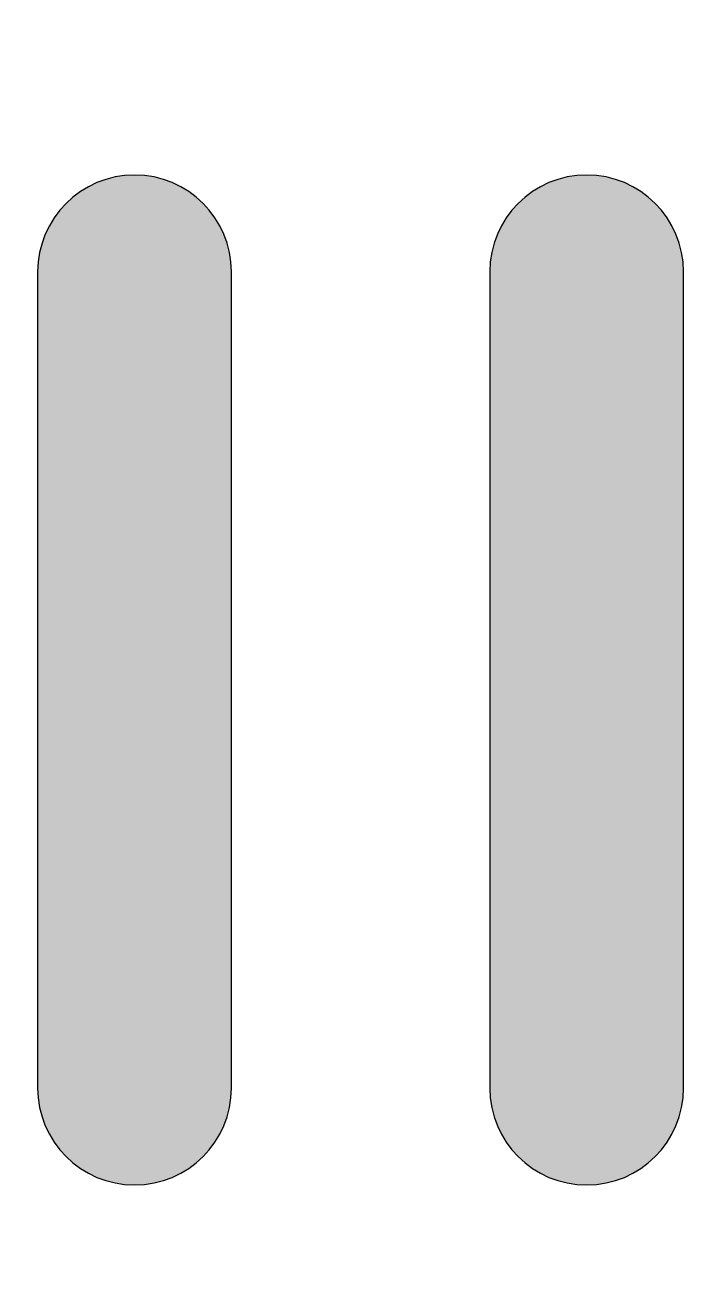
# Model space of a CAD drawing. Extents: x 14808 to 20058, y -13198 to -11680.
# Drawn here: x 16020.489 to 16020.999, y -12010.896 to -12009.93 of the extents above; entities that cross this region are included whole.
import ezdxf

# ---------------------------------------------------------------- set-up
doc = ezdxf.new("R2010")
doc.units = 0
doc.header["$LTSCALE"] = 7
doc.header["$MEASUREMENT"] = 0
doc.layers.get('0').update_dxf_attribs({"color": 2, "linetype": 'CONTINUOUS'})
doc.layers.add('D', color=2, linetype='CONTINUOUS')
doc.styles.add('GHS', font='romans', dxfattribs={"bigfont": 'ghs'})
doc.dimstyles.new('STANDARD$7', dxfattribs={"dimtxt": 3.5, "dimasz": 3, "dimexe": 1, "dimexo": 0.0625, "dimgap": 1, "dimtad": 1, "dimdec": 4, "dimzin": 0, "dimdsep": 46, "dimtxsty": 'GHS', "dimcen": 1, "dimclrt": 2, "dimadec": 0, "dimazin": 0, "dimtfac": 1, "dimtdec": 4, "dimtofl": 0, "dimtmove": 0, "dimatfit": 3, "dimfxl": 1, "dimtolj": 1, "dimtzin": 0, "dimarcsym": 0})

msp = doc.modelspace()

# ---------------------------------------------------------------- linework, layer by layer
at = {"color": 7, "linetype": 'Continuous', "lineweight": 15}
for radius in [16.32418, 15.75865]:
    msp.add_circle((16010.58116, -12018.6267), radius, dxfattribs=at)
msp.add_open_spline([(16015.29044, -12008.4098), (16015.29728, -12008.41293), (16015.31096, -12008.4192), (16015.46713, -12008.49224), (16015.87042, -12008.68874), (16016.54016, -12009.07228), (16017.17916, -12009.50755), (16017.66196, -12009.87737), (16018.12208, -12010.27179), (16018.55046, -12010.6783), (16019.01149, -12011.16606), (16019.50529, -12011.75948), (16020.02811, -12012.49311), (16020.47162, -12013.24254), (16020.83694, -12013.98339), (16021.10473, -12014.62976), (16021.33409, -12015.2944), (16021.55357, -12016.10109), (16021.72224, -12016.86732), (16021.75073, -12017.41112), (16021.75891, -12017.56743)], degree=3, knots=[0, 0, 0, 0, 0.0439424, 0.0879063, 0.1877545, 0.2892933, 0.3416642, 0.3952773, 0.4367324, 0.4795545, 0.5240212, 0.578447, 0.6384221, 0.7060839, 0.7524596, 0.8029041, 0.8450934, 0.8919965, 0.9689553, 1, 1, 1, 1], dxfattribs=at)
at = {"layer": 'D'}
for p, q in [((16020.49836, -12010.12121), (16020.49836, -12010.75311)), ((16020.64836, -12010.75311), (16020.64836, -12010.12121)), ((16020.84836, -12010.12121), (16020.84836, -12010.75311)), ((16020.99836, -12010.75311), (16020.99836, -12010.12121))]:
    msp.add_line(p, q, dxfattribs=at)
for radius in [1.85, 1.7]:
    msp.add_circle((16020.92336, -12009.9489), radius, dxfattribs=at)
for centre, start, end in [((16020.57336, -12010.12121), 0, 180), ((16020.92336, -12010.12121), 0, 180), ((16020.57336, -12010.75311), 180, 0), ((16020.92336, -12010.75311), 180, 0)]:
    msp.add_arc(centre, 0.075, start, end, dxfattribs=at)
for points in [[(16020.55272, -12010.82522), (16020.55098, -12010.04963), (16020.55272, -12010.0491)], [(16020.55447, -12010.82569), (16020.55272, -12010.0491), (16020.55447, -12010.04863)], [(16020.55272, -12010.82522), (16020.55272, -12010.0491), (16020.55447, -12010.82569)], [(16020.55622, -12010.82613), (16020.55447, -12010.04863), (16020.55622, -12010.04819)], [(16020.55447, -12010.82569), (16020.55447, -12010.04863), (16020.55622, -12010.82613)], [(16020.55797, -12010.82651), (16020.55622, -12010.04819), (16020.55797, -12010.04781)], [(16020.55622, -12010.82613), (16020.55622, -12010.04819), (16020.55797, -12010.82651)], [(16020.55971, -12010.82686), (16020.55797, -12010.04781), (16020.55971, -12010.04746)], [(16020.55797, -12010.82651), (16020.55797, -12010.04781), (16020.55971, -12010.82686)], [(16020.56145, -12010.82716), (16020.55971, -12010.04746), (16020.56145, -12010.04716)], [(16020.55971, -12010.82686), (16020.55971, -12010.04746), (16020.56145, -12010.82716)], [(16020.56318, -12010.82742), (16020.56145, -12010.04716), (16020.56318, -12010.0469)], [(16020.56145, -12010.82716), (16020.56145, -12010.04716), (16020.56318, -12010.82742)], [(16020.56491, -12010.82763), (16020.56318, -12010.0469), (16020.56491, -12010.04669)], [(16020.56318, -12010.82742), (16020.56318, -12010.0469), (16020.56491, -12010.82763)], [(16020.56662, -12010.82781), (16020.56491, -12010.04669), (16020.56662, -12010.04651)], [(16020.56491, -12010.82763), (16020.56491, -12010.04669), (16020.56662, -12010.82781)], [(16020.56833, -12010.82794), (16020.56662, -12010.04651), (16020.56833, -12010.04638)], [(16020.56662, -12010.82781), (16020.56662, -12010.04651), (16020.56833, -12010.82794)], [(16020.57002, -12010.82804), (16020.56833, -12010.04638), (16020.57002, -12010.04628)], [(16020.56833, -12010.82794), (16020.56833, -12010.04638), (16020.57002, -12010.82804)], [(16020.5717, -12010.82809), (16020.57002, -12010.04628), (16020.5717, -12010.04623)], [(16020.57002, -12010.82804), (16020.57002, -12010.04628), (16020.5717, -12010.82809)], [(16020.57336, -12010.82811), (16020.5717, -12010.04623), (16020.57336, -12010.04621)], [(16020.5717, -12010.82809), (16020.5717, -12010.04623), (16020.57336, -12010.82811)], [(16020.57503, -12010.82809), (16020.57336, -12010.04621), (16020.57503, -12010.04623)], [(16020.57336, -12010.82811), (16020.57336, -12010.04621), (16020.57503, -12010.82809)], [(16020.5767, -12010.82804), (16020.57503, -12010.04623), (16020.5767, -12010.04628)], [(16020.57503, -12010.82809), (16020.57503, -12010.04623), (16020.5767, -12010.82804)], [(16020.5784, -12010.82794), (16020.5767, -12010.04628), (16020.5784, -12010.04638)], [(16020.5767, -12010.82804), (16020.5767, -12010.04628), (16020.5784, -12010.82794)], [(16020.5801, -12010.82781), (16020.5784, -12010.04638), (16020.5801, -12010.04651)], [(16020.5784, -12010.82794), (16020.5784, -12010.04638), (16020.5801, -12010.82781)], [(16020.58181, -12010.82763), (16020.5801, -12010.04651), (16020.58181, -12010.04669)], [(16020.5801, -12010.82781), (16020.5801, -12010.04651), (16020.58181, -12010.82763)], [(16020.58354, -12010.82742), (16020.58181, -12010.04669), (16020.58354, -12010.0469)], [(16020.58181, -12010.82763), (16020.58181, -12010.04669), (16020.58354, -12010.82742)], [(16020.58527, -12010.82716), (16020.58354, -12010.0469), (16020.58527, -12010.04716)], [(16020.58354, -12010.82742), (16020.58354, -12010.0469), (16020.58527, -12010.82716)], [(16020.58701, -12010.82686), (16020.58527, -12010.04716), (16020.58701, -12010.04746)], [(16020.58527, -12010.82716), (16020.58527, -12010.04716), (16020.58701, -12010.82686)], [(16020.58875, -12010.82651), (16020.58701, -12010.04746), (16020.58875, -12010.04781)], [(16020.58701, -12010.82686), (16020.58701, -12010.04746), (16020.58875, -12010.82651)], [(16020.5905, -12010.82613), (16020.58875, -12010.04781), (16020.5905, -12010.04819)], [(16020.58875, -12010.82651), (16020.58875, -12010.04781), (16020.5905, -12010.82613)], [(16020.59225, -12010.82569), (16020.5905, -12010.04819), (16020.59225, -12010.04863)], [(16020.5905, -12010.82613), (16020.5905, -12010.04819), (16020.59225, -12010.82569)], [(16020.594, -12010.82522), (16020.59225, -12010.04863), (16020.594, -12010.0491)], [(16020.59225, -12010.82569), (16020.59225, -12010.04863), (16020.594, -12010.82522)], [(16020.59575, -12010.82469), (16020.594, -12010.0491), (16020.59575, -12010.04963)], [(16020.594, -12010.82522), (16020.594, -12010.0491), (16020.59575, -12010.82469)], [(16020.90272, -12010.82522), (16020.90098, -12010.04963), (16020.90272, -12010.0491)], [(16020.90447, -12010.82569), (16020.90272, -12010.0491), (16020.90447, -12010.04863)], [(16020.90272, -12010.82522), (16020.90272, -12010.0491), (16020.90447, -12010.82569)], [(16020.90622, -12010.82613), (16020.90447, -12010.04863), (16020.90622, -12010.04819)], [(16020.90447, -12010.82569), (16020.90447, -12010.04863), (16020.90622, -12010.82613)], [(16020.90797, -12010.82651), (16020.90622, -12010.04819), (16020.90797, -12010.04781)], [(16020.90622, -12010.82613), (16020.90622, -12010.04819), (16020.90797, -12010.82651)], [(16020.90971, -12010.82686), (16020.90797, -12010.04781), (16020.90971, -12010.04746)], [(16020.90797, -12010.82651), (16020.90797, -12010.04781), (16020.90971, -12010.82686)], [(16020.91145, -12010.82716), (16020.90971, -12010.04746), (16020.91145, -12010.04716)], [(16020.90971, -12010.82686), (16020.90971, -12010.04746), (16020.91145, -12010.82716)], [(16020.91318, -12010.82742), (16020.91145, -12010.04716), (16020.91318, -12010.0469)], [(16020.91145, -12010.82716), (16020.91145, -12010.04716), (16020.91318, -12010.82742)], [(16020.91491, -12010.82763), (16020.91318, -12010.0469), (16020.91491, -12010.04669)], [(16020.91318, -12010.82742), (16020.91318, -12010.0469), (16020.91491, -12010.82763)], [(16020.91662, -12010.82781), (16020.91491, -12010.04669), (16020.91662, -12010.04651)], [(16020.91491, -12010.82763), (16020.91491, -12010.04669), (16020.91662, -12010.82781)], [(16020.91833, -12010.82794), (16020.91662, -12010.04651), (16020.91833, -12010.04638)], [(16020.91662, -12010.82781), (16020.91662, -12010.04651), (16020.91833, -12010.82794)], [(16020.92002, -12010.82804), (16020.91833, -12010.04638), (16020.92002, -12010.04628)], [(16020.91833, -12010.82794), (16020.91833, -12010.04638), (16020.92002, -12010.82804)], [(16020.9217, -12010.82809), (16020.92002, -12010.04628), (16020.9217, -12010.04623)], [(16020.92002, -12010.82804), (16020.92002, -12010.04628), (16020.9217, -12010.82809)], [(16020.92336, -12010.82811), (16020.9217, -12010.04623), (16020.92336, -12010.04621)], [(16020.9217, -12010.82809), (16020.9217, -12010.04623), (16020.92336, -12010.82811)], [(16020.92503, -12010.82809), (16020.92336, -12010.04621), (16020.92503, -12010.04623)], [(16020.92336, -12010.82811), (16020.92336, -12010.04621), (16020.92503, -12010.82809)], [(16020.9267, -12010.82804), (16020.92503, -12010.04623), (16020.9267, -12010.04628)], [(16020.92503, -12010.82809), (16020.92503, -12010.04623), (16020.9267, -12010.82804)], [(16020.9284, -12010.82794), (16020.9267, -12010.04628), (16020.9284, -12010.04638)], [(16020.9267, -12010.82804), (16020.9267, -12010.04628), (16020.9284, -12010.82794)], [(16020.9301, -12010.82781), (16020.9284, -12010.04638), (16020.9301, -12010.04651)], [(16020.9284, -12010.82794), (16020.9284, -12010.04638), (16020.9301, -12010.82781)], [(16020.93181, -12010.82763), (16020.9301, -12010.04651), (16020.93181, -12010.04669)], [(16020.9301, -12010.82781), (16020.9301, -12010.04651), (16020.93181, -12010.82763)], [(16020.93354, -12010.82742), (16020.93181, -12010.04669), (16020.93354, -12010.0469)], [(16020.93181, -12010.82763), (16020.93181, -12010.04669), (16020.93354, -12010.82742)], [(16020.93527, -12010.82716), (16020.93354, -12010.0469), (16020.93527, -12010.04716)], [(16020.93354, -12010.82742), (16020.93354, -12010.0469), (16020.93527, -12010.82716)], [(16020.93701, -12010.82686), (16020.93527, -12010.04716), (16020.93701, -12010.04746)], [(16020.93527, -12010.82716), (16020.93527, -12010.04716), (16020.93701, -12010.82686)], [(16020.93875, -12010.82651), (16020.93701, -12010.04746), (16020.93875, -12010.04781)], [(16020.93701, -12010.82686), (16020.93701, -12010.04746), (16020.93875, -12010.82651)], [(16020.9405, -12010.82613), (16020.93875, -12010.04781), (16020.9405, -12010.04819)], [(16020.93875, -12010.82651), (16020.93875, -12010.04781), (16020.9405, -12010.82613)], [(16020.94225, -12010.82569), (16020.9405, -12010.04819), (16020.94225, -12010.04863)], [(16020.9405, -12010.82613), (16020.9405, -12010.04819), (16020.94225, -12010.82569)], [(16020.944, -12010.82522), (16020.94225, -12010.04863), (16020.944, -12010.0491)], [(16020.94225, -12010.82569), (16020.94225, -12010.04863), (16020.944, -12010.82522)], [(16020.94575, -12010.82469), (16020.944, -12010.0491), (16020.94575, -12010.04963)], [(16020.944, -12010.82522), (16020.944, -12010.0491), (16020.94575, -12010.82469)], [(16020.53232, -12010.81588), (16020.53072, -12010.05951), (16020.53232, -12010.05843)], [(16020.53394, -12010.81691), (16020.53232, -12010.05843), (16020.53394, -12010.05741)], [(16020.53232, -12010.81588), (16020.53232, -12010.05843), (16020.53394, -12010.81691)], [(16020.53558, -12010.8179), (16020.53394, -12010.05741), (16020.53558, -12010.05642)], [(16020.53394, -12010.81691), (16020.53394, -12010.05741), (16020.53558, -12010.8179)], [(16020.53724, -12010.81884), (16020.53558, -12010.05642), (16020.53724, -12010.05548)], [(16020.53558, -12010.8179), (16020.53558, -12010.05642), (16020.53724, -12010.81884)], [(16020.53891, -12010.81973), (16020.53724, -12010.05548), (16020.53891, -12010.05459)], [(16020.53724, -12010.81884), (16020.53724, -12010.05548), (16020.53891, -12010.81973)], [(16020.5406, -12010.82058), (16020.53891, -12010.05459), (16020.5406, -12010.05374)], [(16020.53891, -12010.81973), (16020.53891, -12010.05459), (16020.5406, -12010.82058)], [(16020.54231, -12010.82138), (16020.5406, -12010.05374), (16020.54231, -12010.05294)], [(16020.5406, -12010.82058), (16020.5406, -12010.05374), (16020.54231, -12010.82138)], [(16020.54403, -12010.82214), (16020.54231, -12010.05294), (16020.54403, -12010.05218)], [(16020.54231, -12010.82138), (16020.54231, -12010.05294), (16020.54403, -12010.82214)], [(16020.54575, -12010.82284), (16020.54403, -12010.05218), (16020.54575, -12010.05148)], [(16020.54403, -12010.82214), (16020.54403, -12010.05218), (16020.54575, -12010.82284)], [(16020.54749, -12010.82351), (16020.54575, -12010.05148), (16020.54749, -12010.05081)], [(16020.54575, -12010.82284), (16020.54575, -12010.05148), (16020.54749, -12010.82351)], [(16020.54923, -12010.82412), (16020.54749, -12010.05081), (16020.54923, -12010.0502)], [(16020.54749, -12010.82351), (16020.54749, -12010.05081), (16020.54923, -12010.82412)], [(16020.55098, -12010.82469), (16020.54923, -12010.0502), (16020.55098, -12010.04963)], [(16020.54923, -12010.82412), (16020.54923, -12010.0502), (16020.55098, -12010.82469)], [(16020.55098, -12010.82469), (16020.55098, -12010.04963), (16020.55272, -12010.82522)], [(16020.59749, -12010.82412), (16020.59575, -12010.04963), (16020.59749, -12010.0502)], [(16020.59575, -12010.82469), (16020.59575, -12010.04963), (16020.59749, -12010.82412)], [(16020.59923, -12010.82351), (16020.59749, -12010.0502), (16020.59923, -12010.05081)], [(16020.59749, -12010.82412), (16020.59749, -12010.0502), (16020.59923, -12010.82351)], [(16020.60097, -12010.82284), (16020.59923, -12010.05081), (16020.60097, -12010.05148)], [(16020.59923, -12010.82351), (16020.59923, -12010.05081), (16020.60097, -12010.82284)], [(16020.60269, -12010.82214), (16020.60097, -12010.05148), (16020.60269, -12010.05218)], [(16020.60097, -12010.82284), (16020.60097, -12010.05148), (16020.60269, -12010.82214)], [(16020.60441, -12010.82138), (16020.60269, -12010.05218), (16020.60441, -12010.05294)], [(16020.60269, -12010.82214), (16020.60269, -12010.05218), (16020.60441, -12010.82138)], [(16020.60612, -12010.82058), (16020.60441, -12010.05294), (16020.60612, -12010.05374)], [(16020.60441, -12010.82138), (16020.60441, -12010.05294), (16020.60612, -12010.82058)], [(16020.60781, -12010.81973), (16020.60612, -12010.05374), (16020.60781, -12010.05459)], [(16020.60612, -12010.82058), (16020.60612, -12010.05374), (16020.60781, -12010.81973)], [(16020.60948, -12010.81884), (16020.60781, -12010.05459), (16020.60948, -12010.05548)], [(16020.60781, -12010.81973), (16020.60781, -12010.05459), (16020.60948, -12010.81884)], [(16020.61114, -12010.8179), (16020.60948, -12010.05548), (16020.61114, -12010.05642)], [(16020.60948, -12010.81884), (16020.60948, -12010.05548), (16020.61114, -12010.8179)], [(16020.61278, -12010.81691), (16020.61114, -12010.05642), (16020.61278, -12010.05741)], [(16020.61114, -12010.8179), (16020.61114, -12010.05642), (16020.61278, -12010.81691)], [(16020.6144, -12010.81588), (16020.61278, -12010.05741), (16020.6144, -12010.05843)], [(16020.61278, -12010.81691), (16020.61278, -12010.05741), (16020.6144, -12010.81588)], [(16020.616, -12010.81481), (16020.6144, -12010.05843), (16020.616, -12010.05951)], [(16020.6144, -12010.81588), (16020.6144, -12010.05843), (16020.616, -12010.81481)], [(16020.88232, -12010.81588), (16020.88072, -12010.05951), (16020.88232, -12010.05843)], [(16020.88394, -12010.81691), (16020.88232, -12010.05843), (16020.88394, -12010.05741)], [(16020.88232, -12010.81588), (16020.88232, -12010.05843), (16020.88394, -12010.81691)], [(16020.88558, -12010.8179), (16020.88394, -12010.05741), (16020.88558, -12010.05642)], [(16020.88394, -12010.81691), (16020.88394, -12010.05741), (16020.88558, -12010.8179)], [(16020.88724, -12010.81884), (16020.88558, -12010.05642), (16020.88724, -12010.05548)], [(16020.88558, -12010.8179), (16020.88558, -12010.05642), (16020.88724, -12010.81884)], [(16020.88891, -12010.81973), (16020.88724, -12010.05548), (16020.88891, -12010.05459)], [(16020.88724, -12010.81884), (16020.88724, -12010.05548), (16020.88891, -12010.81973)], [(16020.8906, -12010.82058), (16020.88891, -12010.05459), (16020.8906, -12010.05374)], [(16020.88891, -12010.81973), (16020.88891, -12010.05459), (16020.8906, -12010.82058)], [(16020.89231, -12010.82138), (16020.8906, -12010.05374), (16020.89231, -12010.05294)], [(16020.8906, -12010.82058), (16020.8906, -12010.05374), (16020.89231, -12010.82138)], [(16020.89403, -12010.82214), (16020.89231, -12010.05294), (16020.89403, -12010.05218)], [(16020.89231, -12010.82138), (16020.89231, -12010.05294), (16020.89403, -12010.82214)], [(16020.89575, -12010.82284), (16020.89403, -12010.05218), (16020.89575, -12010.05148)], [(16020.89403, -12010.82214), (16020.89403, -12010.05218), (16020.89575, -12010.82284)], [(16020.89749, -12010.82351), (16020.89575, -12010.05148), (16020.89749, -12010.05081)], [(16020.89575, -12010.82284), (16020.89575, -12010.05148), (16020.89749, -12010.82351)], [(16020.89923, -12010.82412), (16020.89749, -12010.05081), (16020.89923, -12010.0502)], [(16020.89749, -12010.82351), (16020.89749, -12010.05081), (16020.89923, -12010.82412)], [(16020.90098, -12010.82469), (16020.89923, -12010.0502), (16020.90098, -12010.04963)], [(16020.89923, -12010.82412), (16020.89923, -12010.0502), (16020.90098, -12010.82469)], [(16020.90098, -12010.82469), (16020.90098, -12010.04963), (16020.90272, -12010.82522)], [(16020.94749, -12010.82412), (16020.94575, -12010.04963), (16020.94749, -12010.0502)], [(16020.94575, -12010.82469), (16020.94575, -12010.04963), (16020.94749, -12010.82412)], [(16020.94923, -12010.82351), (16020.94749, -12010.0502), (16020.94923, -12010.05081)], [(16020.94749, -12010.82412), (16020.94749, -12010.0502), (16020.94923, -12010.82351)], [(16020.95097, -12010.82284), (16020.94923, -12010.05081), (16020.95097, -12010.05148)], [(16020.94923, -12010.82351), (16020.94923, -12010.05081), (16020.95097, -12010.82284)], [(16020.95269, -12010.82214), (16020.95097, -12010.05148), (16020.95269, -12010.05218)], [(16020.95097, -12010.82284), (16020.95097, -12010.05148), (16020.95269, -12010.82214)], [(16020.95441, -12010.82138), (16020.95269, -12010.05218), (16020.95441, -12010.05294)], [(16020.95269, -12010.82214), (16020.95269, -12010.05218), (16020.95441, -12010.82138)], [(16020.95612, -12010.82058), (16020.95441, -12010.05294), (16020.95612, -12010.05374)], [(16020.95441, -12010.82138), (16020.95441, -12010.05294), (16020.95612, -12010.82058)], [(16020.95781, -12010.81973), (16020.95612, -12010.05374), (16020.95781, -12010.05459)], [(16020.95612, -12010.82058), (16020.95612, -12010.05374), (16020.95781, -12010.81973)], [(16020.95948, -12010.81884), (16020.95781, -12010.05459), (16020.95948, -12010.05548)], [(16020.95781, -12010.81973), (16020.95781, -12010.05459), (16020.95948, -12010.81884)], [(16020.96114, -12010.8179), (16020.95948, -12010.05548), (16020.96114, -12010.05642)], [(16020.95948, -12010.81884), (16020.95948, -12010.05548), (16020.96114, -12010.8179)], [(16020.96278, -12010.81691), (16020.96114, -12010.05642), (16020.96278, -12010.05741)], [(16020.96114, -12010.8179), (16020.96114, -12010.05642), (16020.96278, -12010.81691)], [(16020.9644, -12010.81588), (16020.96278, -12010.05741), (16020.9644, -12010.05843)], [(16020.96278, -12010.81691), (16020.96278, -12010.05741), (16020.9644, -12010.81588)], [(16020.966, -12010.81481), (16020.9644, -12010.05843), (16020.966, -12010.05951)], [(16020.9644, -12010.81588), (16020.9644, -12010.05843), (16020.966, -12010.81481)], [(16020.52033, -12010.80614), (16020.51897, -12010.06957), (16020.52033, -12010.06818)], [(16020.52172, -12010.8075), (16020.52033, -12010.06818), (16020.52172, -12010.06682)], [(16020.52033, -12010.80614), (16020.52033, -12010.06818), (16020.52172, -12010.8075)], [(16020.52314, -12010.80882), (16020.52172, -12010.06682), (16020.52314, -12010.0655)], [(16020.52172, -12010.8075), (16020.52172, -12010.06682), (16020.52314, -12010.80882)], [(16020.5246, -12010.8101), (16020.52314, -12010.0655), (16020.5246, -12010.06422)], [(16020.52314, -12010.80882), (16020.52314, -12010.0655), (16020.5246, -12010.8101)], [(16020.52609, -12010.81134), (16020.5246, -12010.06422), (16020.52609, -12010.06298)], [(16020.5246, -12010.8101), (16020.5246, -12010.06422), (16020.52609, -12010.81134)], [(16020.52761, -12010.81254), (16020.52609, -12010.06298), (16020.52761, -12010.06178)], [(16020.52609, -12010.81134), (16020.52609, -12010.06298), (16020.52761, -12010.81254)], [(16020.52915, -12010.8137), (16020.52761, -12010.06178), (16020.52915, -12010.06062)], [(16020.52761, -12010.81254), (16020.52761, -12010.06178), (16020.52915, -12010.8137)], [(16020.53072, -12010.81481), (16020.52915, -12010.06062), (16020.53072, -12010.05951)], [(16020.52915, -12010.8137), (16020.52915, -12010.06062), (16020.53072, -12010.81481)], [(16020.53072, -12010.81481), (16020.53072, -12010.05951), (16020.53232, -12010.81588)], [(16020.61757, -12010.8137), (16020.616, -12010.05951), (16020.61757, -12010.06062)], [(16020.616, -12010.81481), (16020.616, -12010.05951), (16020.61757, -12010.8137)], [(16020.61912, -12010.81254), (16020.61757, -12010.06062), (16020.61912, -12010.06178)], [(16020.61757, -12010.8137), (16020.61757, -12010.06062), (16020.61912, -12010.81254)], [(16020.62063, -12010.81134), (16020.61912, -12010.06178), (16020.62063, -12010.06298)], [(16020.61912, -12010.81254), (16020.61912, -12010.06178), (16020.62063, -12010.81134)], [(16020.62212, -12010.8101), (16020.62063, -12010.06298), (16020.62212, -12010.06422)], [(16020.62063, -12010.81134), (16020.62063, -12010.06298), (16020.62212, -12010.8101)], [(16020.62358, -12010.80882), (16020.62212, -12010.06422), (16020.62358, -12010.0655)], [(16020.62212, -12010.8101), (16020.62212, -12010.06422), (16020.62358, -12010.80882)], [(16020.625, -12010.8075), (16020.62358, -12010.0655), (16020.625, -12010.06682)], [(16020.62358, -12010.80882), (16020.62358, -12010.0655), (16020.625, -12010.8075)], [(16020.62639, -12010.80614), (16020.625, -12010.06682), (16020.62639, -12010.06818)], [(16020.625, -12010.8075), (16020.625, -12010.06682), (16020.62639, -12010.80614)], [(16020.62775, -12010.80475), (16020.62639, -12010.06818), (16020.62775, -12010.06957)], [(16020.62639, -12010.80614), (16020.62639, -12010.06818), (16020.62775, -12010.80475)], [(16020.87033, -12010.80614), (16020.86897, -12010.06957), (16020.87033, -12010.06818)], [(16020.87172, -12010.8075), (16020.87033, -12010.06818), (16020.87172, -12010.06682)], [(16020.87033, -12010.80614), (16020.87033, -12010.06818), (16020.87172, -12010.8075)], [(16020.87314, -12010.80882), (16020.87172, -12010.06682), (16020.87314, -12010.0655)], [(16020.87172, -12010.8075), (16020.87172, -12010.06682), (16020.87314, -12010.80882)], [(16020.8746, -12010.8101), (16020.87314, -12010.0655), (16020.8746, -12010.06422)], [(16020.87314, -12010.80882), (16020.87314, -12010.0655), (16020.8746, -12010.8101)], [(16020.87609, -12010.81134), (16020.8746, -12010.06422), (16020.87609, -12010.06298)], [(16020.8746, -12010.8101), (16020.8746, -12010.06422), (16020.87609, -12010.81134)], [(16020.87761, -12010.81254), (16020.87609, -12010.06298), (16020.87761, -12010.06178)], [(16020.87609, -12010.81134), (16020.87609, -12010.06298), (16020.87761, -12010.81254)], [(16020.87915, -12010.8137), (16020.87761, -12010.06178), (16020.87915, -12010.06062)], [(16020.87761, -12010.81254), (16020.87761, -12010.06178), (16020.87915, -12010.8137)], [(16020.88072, -12010.81481), (16020.87915, -12010.06062), (16020.88072, -12010.05951)], [(16020.87915, -12010.8137), (16020.87915, -12010.06062), (16020.88072, -12010.81481)], [(16020.88072, -12010.81481), (16020.88072, -12010.05951), (16020.88232, -12010.81588)], [(16020.96757, -12010.8137), (16020.966, -12010.05951), (16020.96757, -12010.06062)], [(16020.966, -12010.81481), (16020.966, -12010.05951), (16020.96757, -12010.8137)], [(16020.96912, -12010.81254), (16020.96757, -12010.06062), (16020.96912, -12010.06178)], [(16020.96757, -12010.8137), (16020.96757, -12010.06062), (16020.96912, -12010.81254)], [(16020.97063, -12010.81134), (16020.96912, -12010.06178), (16020.97063, -12010.06298)], [(16020.96912, -12010.81254), (16020.96912, -12010.06178), (16020.97063, -12010.81134)], [(16020.97212, -12010.8101), (16020.97063, -12010.06298), (16020.97212, -12010.06422)], [(16020.97063, -12010.81134), (16020.97063, -12010.06298), (16020.97212, -12010.8101)], [(16020.97358, -12010.80882), (16020.97212, -12010.06422), (16020.97358, -12010.0655)], [(16020.97212, -12010.8101), (16020.97212, -12010.06422), (16020.97358, -12010.80882)], [(16020.975, -12010.8075), (16020.97358, -12010.0655), (16020.975, -12010.06682)], [(16020.97358, -12010.80882), (16020.97358, -12010.0655), (16020.975, -12010.8075)], [(16020.97639, -12010.80614), (16020.975, -12010.06682), (16020.97639, -12010.06818)], [(16020.975, -12010.8075), (16020.975, -12010.06682), (16020.97639, -12010.80614)], [(16020.97775, -12010.80475), (16020.97639, -12010.06818), (16020.97775, -12010.06957)], [(16020.97639, -12010.80614), (16020.97639, -12010.06818), (16020.97775, -12010.80475)], [(16020.51278, -12010.79732), (16020.51166, -12010.07857), (16020.51278, -12010.077)], [(16020.51393, -12010.79886), (16020.51278, -12010.077), (16020.51393, -12010.07545)], [(16020.51278, -12010.79732), (16020.51278, -12010.077), (16020.51393, -12010.79886)], [(16020.51513, -12010.80038), (16020.51393, -12010.07545), (16020.51513, -12010.07394)], [(16020.51393, -12010.79886), (16020.51393, -12010.07545), (16020.51513, -12010.80038)], [(16020.51637, -12010.80187), (16020.51513, -12010.07394), (16020.51637, -12010.07245)], [(16020.51513, -12010.80038), (16020.51513, -12010.07394), (16020.51637, -12010.80187)], [(16020.51765, -12010.80333), (16020.51637, -12010.07245), (16020.51765, -12010.07099)], [(16020.51637, -12010.80187), (16020.51637, -12010.07245), (16020.51765, -12010.80333)], [(16020.51897, -12010.80475), (16020.51765, -12010.07099), (16020.51897, -12010.06957)], [(16020.51765, -12010.80333), (16020.51765, -12010.07099), (16020.51897, -12010.80475)], [(16020.51897, -12010.80475), (16020.51897, -12010.06957), (16020.52033, -12010.80614)], [(16020.62907, -12010.80333), (16020.62775, -12010.06957), (16020.62907, -12010.07099)], [(16020.62775, -12010.80475), (16020.62775, -12010.06957), (16020.62907, -12010.80333)], [(16020.63035, -12010.80187), (16020.62907, -12010.07099), (16020.63035, -12010.07245)], [(16020.62907, -12010.80333), (16020.62907, -12010.07099), (16020.63035, -12010.80187)], [(16020.63159, -12010.80038), (16020.63035, -12010.07245), (16020.63159, -12010.07394)], [(16020.63035, -12010.80187), (16020.63035, -12010.07245), (16020.63159, -12010.80038)], [(16020.63279, -12010.79886), (16020.63159, -12010.07394), (16020.63279, -12010.07545)], [(16020.63159, -12010.80038), (16020.63159, -12010.07394), (16020.63279, -12010.79886)], [(16020.63395, -12010.79732), (16020.63279, -12010.07545), (16020.63395, -12010.077)], [(16020.63279, -12010.79886), (16020.63279, -12010.07545), (16020.63395, -12010.79732)], [(16020.63506, -12010.79575), (16020.63395, -12010.077), (16020.63506, -12010.07857)], [(16020.63395, -12010.79732), (16020.63395, -12010.077), (16020.63506, -12010.79575)], [(16020.86278, -12010.79732), (16020.86166, -12010.07857), (16020.86278, -12010.077)], [(16020.86393, -12010.79886), (16020.86278, -12010.077), (16020.86393, -12010.07545)], [(16020.86278, -12010.79732), (16020.86278, -12010.077), (16020.86393, -12010.79886)], [(16020.86513, -12010.80038), (16020.86393, -12010.07545), (16020.86513, -12010.07394)], [(16020.86393, -12010.79886), (16020.86393, -12010.07545), (16020.86513, -12010.80038)], [(16020.86637, -12010.80187), (16020.86513, -12010.07394), (16020.86637, -12010.07245)], [(16020.86513, -12010.80038), (16020.86513, -12010.07394), (16020.86637, -12010.80187)], [(16020.86765, -12010.80333), (16020.86637, -12010.07245), (16020.86765, -12010.07099)], [(16020.86637, -12010.80187), (16020.86637, -12010.07245), (16020.86765, -12010.80333)], [(16020.86897, -12010.80475), (16020.86765, -12010.07099), (16020.86897, -12010.06957)], [(16020.86765, -12010.80333), (16020.86765, -12010.07099), (16020.86897, -12010.80475)], [(16020.86897, -12010.80475), (16020.86897, -12010.06957), (16020.87033, -12010.80614)], [(16020.97907, -12010.80333), (16020.97775, -12010.06957), (16020.97907, -12010.07099)], [(16020.97775, -12010.80475), (16020.97775, -12010.06957), (16020.97907, -12010.80333)], [(16020.98035, -12010.80187), (16020.97907, -12010.07099), (16020.98035, -12010.07245)], [(16020.97907, -12010.80333), (16020.97907, -12010.07099), (16020.98035, -12010.80187)], [(16020.98159, -12010.80038), (16020.98035, -12010.07245), (16020.98159, -12010.07394)], [(16020.98035, -12010.80187), (16020.98035, -12010.07245), (16020.98159, -12010.80038)], [(16020.98279, -12010.79886), (16020.98159, -12010.07394), (16020.98279, -12010.07545)], [(16020.98159, -12010.80038), (16020.98159, -12010.07394), (16020.98279, -12010.79886)], [(16020.98395, -12010.79732), (16020.98279, -12010.07545), (16020.98395, -12010.077)], [(16020.98279, -12010.79886), (16020.98279, -12010.07545), (16020.98395, -12010.79732)], [(16020.98506, -12010.79575), (16020.98395, -12010.077), (16020.98506, -12010.07857)], [(16020.98395, -12010.79732), (16020.98395, -12010.077), (16020.98506, -12010.79575)], [(16020.50674, -12010.78756), (16020.50589, -12010.08845), (16020.50674, -12010.08676)], [(16020.50763, -12010.78923), (16020.50674, -12010.08676), (16020.50763, -12010.08509)], [(16020.50674, -12010.78756), (16020.50674, -12010.08676), (16020.50763, -12010.78923)], [(16020.50857, -12010.79089), (16020.50763, -12010.08509), (16020.50857, -12010.08343)], [(16020.50763, -12010.78923), (16020.50763, -12010.08509), (16020.50857, -12010.79089)], [(16020.50956, -12010.79253), (16020.50857, -12010.08343), (16020.50956, -12010.08179)], [(16020.50857, -12010.79089), (16020.50857, -12010.08343), (16020.50956, -12010.79253)], [(16020.51059, -12010.79415), (16020.50956, -12010.08179), (16020.51059, -12010.08017)], [(16020.50956, -12010.79253), (16020.50956, -12010.08179), (16020.51059, -12010.79415)], [(16020.51166, -12010.79575), (16020.51059, -12010.08017), (16020.51166, -12010.07857)], [(16020.51059, -12010.79415), (16020.51059, -12010.08017), (16020.51166, -12010.79575)], [(16020.51166, -12010.79575), (16020.51166, -12010.07857), (16020.51278, -12010.79732)], [(16020.63614, -12010.79415), (16020.63506, -12010.07857), (16020.63614, -12010.08017)], [(16020.63506, -12010.79575), (16020.63506, -12010.07857), (16020.63614, -12010.79415)], [(16020.63716, -12010.79253), (16020.63614, -12010.08017), (16020.63716, -12010.08179)], [(16020.63614, -12010.79415), (16020.63614, -12010.08017), (16020.63716, -12010.79253)], [(16020.63815, -12010.79089), (16020.63716, -12010.08179), (16020.63815, -12010.08343)], [(16020.63716, -12010.79253), (16020.63716, -12010.08179), (16020.63815, -12010.79089)], [(16020.63909, -12010.78923), (16020.63815, -12010.08343), (16020.63909, -12010.08509)], [(16020.63815, -12010.79089), (16020.63815, -12010.08343), (16020.63909, -12010.78923)], [(16020.63998, -12010.78756), (16020.63909, -12010.08509), (16020.63998, -12010.08676)], [(16020.63909, -12010.78923), (16020.63909, -12010.08509), (16020.63998, -12010.78756)], [(16020.64083, -12010.78587), (16020.63998, -12010.08676), (16020.64083, -12010.08845)], [(16020.63998, -12010.78756), (16020.63998, -12010.08676), (16020.64083, -12010.78587)], [(16020.85674, -12010.78756), (16020.85589, -12010.08845), (16020.85674, -12010.08676)], [(16020.85763, -12010.78923), (16020.85674, -12010.08676), (16020.85763, -12010.08509)], [(16020.85674, -12010.78756), (16020.85674, -12010.08676), (16020.85763, -12010.78923)], [(16020.85857, -12010.79089), (16020.85763, -12010.08509), (16020.85857, -12010.08343)], [(16020.85763, -12010.78923), (16020.85763, -12010.08509), (16020.85857, -12010.79089)], [(16020.85956, -12010.79253), (16020.85857, -12010.08343), (16020.85956, -12010.08179)], [(16020.85857, -12010.79089), (16020.85857, -12010.08343), (16020.85956, -12010.79253)], [(16020.86059, -12010.79415), (16020.85956, -12010.08179), (16020.86059, -12010.08017)], [(16020.85956, -12010.79253), (16020.85956, -12010.08179), (16020.86059, -12010.79415)], [(16020.86166, -12010.79575), (16020.86059, -12010.08017), (16020.86166, -12010.07857)], [(16020.86059, -12010.79415), (16020.86059, -12010.08017), (16020.86166, -12010.79575)], [(16020.86166, -12010.79575), (16020.86166, -12010.07857), (16020.86278, -12010.79732)], [(16020.98614, -12010.79415), (16020.98506, -12010.07857), (16020.98614, -12010.08017)], [(16020.98506, -12010.79575), (16020.98506, -12010.07857), (16020.98614, -12010.79415)], [(16020.98716, -12010.79253), (16020.98614, -12010.08017), (16020.98716, -12010.08179)], [(16020.98614, -12010.79415), (16020.98614, -12010.08017), (16020.98716, -12010.79253)], [(16020.98815, -12010.79089), (16020.98716, -12010.08179), (16020.98815, -12010.08343)], [(16020.98716, -12010.79253), (16020.98716, -12010.08179), (16020.98815, -12010.79089)], [(16020.98909, -12010.78923), (16020.98815, -12010.08343), (16020.98909, -12010.08509)], [(16020.98815, -12010.79089), (16020.98815, -12010.08343), (16020.98909, -12010.78923)], [(16020.98998, -12010.78756), (16020.98909, -12010.08509), (16020.98998, -12010.08676)], [(16020.98909, -12010.78923), (16020.98909, -12010.08509), (16020.98998, -12010.78756)], [(16020.99083, -12010.78587), (16020.98998, -12010.08676), (16020.99083, -12010.08845)], [(16020.98998, -12010.78756), (16020.98998, -12010.08676), (16020.99083, -12010.78587)], [(16020.50235, -12010.77724), (16020.50178, -12010.09882), (16020.50235, -12010.09708)], [(16020.50296, -12010.77898), (16020.50235, -12010.09708), (16020.50296, -12010.09534)], [(16020.50235, -12010.77724), (16020.50235, -12010.09708), (16020.50296, -12010.77898)], [(16020.50363, -12010.78072), (16020.50296, -12010.09534), (16020.50363, -12010.0936)], [(16020.50296, -12010.77898), (16020.50296, -12010.09534), (16020.50363, -12010.78072)], [(16020.50434, -12010.78244), (16020.50363, -12010.0936), (16020.50434, -12010.09188)], [(16020.50363, -12010.78072), (16020.50363, -12010.0936), (16020.50434, -12010.78244)], [(16020.50509, -12010.78416), (16020.50434, -12010.09188), (16020.50509, -12010.09016)], [(16020.50434, -12010.78244), (16020.50434, -12010.09188), (16020.50509, -12010.78416)], [(16020.50589, -12010.78587), (16020.50509, -12010.09016), (16020.50589, -12010.08845)], [(16020.50509, -12010.78416), (16020.50509, -12010.09016), (16020.50589, -12010.78587)], [(16020.50589, -12010.78587), (16020.50589, -12010.08845), (16020.50674, -12010.78756)], [(16020.64163, -12010.78416), (16020.64083, -12010.08845), (16020.64163, -12010.09016)], [(16020.64083, -12010.78587), (16020.64083, -12010.08845), (16020.64163, -12010.78416)], [(16020.64239, -12010.78244), (16020.64163, -12010.09016), (16020.64239, -12010.09188)], [(16020.64163, -12010.78416), (16020.64163, -12010.09016), (16020.64239, -12010.78244)], [(16020.64309, -12010.78072), (16020.64239, -12010.09188), (16020.64309, -12010.0936)], [(16020.64239, -12010.78244), (16020.64239, -12010.09188), (16020.64309, -12010.78072)], [(16020.64376, -12010.77898), (16020.64309, -12010.0936), (16020.64376, -12010.09534)], [(16020.64309, -12010.78072), (16020.64309, -12010.0936), (16020.64376, -12010.77898)], [(16020.64437, -12010.77724), (16020.64376, -12010.09534), (16020.64437, -12010.09708)], [(16020.64376, -12010.77898), (16020.64376, -12010.09534), (16020.64437, -12010.77724)], [(16020.64494, -12010.7755), (16020.64437, -12010.09708), (16020.64494, -12010.09882)], [(16020.64437, -12010.77724), (16020.64437, -12010.09708), (16020.64494, -12010.7755)], [(16020.85235, -12010.77724), (16020.85178, -12010.09882), (16020.85235, -12010.09708)], [(16020.85296, -12010.77898), (16020.85235, -12010.09708), (16020.85296, -12010.09534)], [(16020.85235, -12010.77724), (16020.85235, -12010.09708), (16020.85296, -12010.77898)], [(16020.85363, -12010.78072), (16020.85296, -12010.09534), (16020.85363, -12010.0936)], [(16020.85296, -12010.77898), (16020.85296, -12010.09534), (16020.85363, -12010.78072)], [(16020.85434, -12010.78244), (16020.85363, -12010.0936), (16020.85434, -12010.09188)], [(16020.85363, -12010.78072), (16020.85363, -12010.0936), (16020.85434, -12010.78244)], [(16020.85509, -12010.78416), (16020.85434, -12010.09188), (16020.85509, -12010.09016)], [(16020.85434, -12010.78244), (16020.85434, -12010.09188), (16020.85509, -12010.78416)], [(16020.85589, -12010.78587), (16020.85509, -12010.09016), (16020.85589, -12010.08845)], [(16020.85509, -12010.78416), (16020.85509, -12010.09016), (16020.85589, -12010.78587)], [(16020.85589, -12010.78587), (16020.85589, -12010.08845), (16020.85674, -12010.78756)], [(16020.99163, -12010.78416), (16020.99083, -12010.08845), (16020.99163, -12010.09016)], [(16020.99083, -12010.78587), (16020.99083, -12010.08845), (16020.99163, -12010.78416)], [(16020.99239, -12010.78244), (16020.99163, -12010.09016), (16020.99239, -12010.09188)], [(16020.99163, -12010.78416), (16020.99163, -12010.09016), (16020.99239, -12010.78244)], [(16020.99309, -12010.78072), (16020.99239, -12010.09188), (16020.99309, -12010.0936)], [(16020.99239, -12010.78244), (16020.99239, -12010.09188), (16020.99309, -12010.78072)], [(16020.99376, -12010.77898), (16020.99309, -12010.0936), (16020.99376, -12010.09534)], [(16020.99309, -12010.78072), (16020.99309, -12010.0936), (16020.99376, -12010.77898)], [(16020.99437, -12010.77724), (16020.99376, -12010.09534), (16020.99437, -12010.09708)], [(16020.99376, -12010.77898), (16020.99376, -12010.09534), (16020.99437, -12010.77724)], [(16020.99494, -12010.7755), (16020.99437, -12010.09708), (16020.99494, -12010.09882)], [(16020.99437, -12010.77724), (16020.99437, -12010.09708), (16020.99494, -12010.7755)], [(16020.49996, -12010.7685), (16020.49961, -12010.10756), (16020.49996, -12010.10582)], [(16020.50034, -12010.77025), (16020.49996, -12010.10582), (16020.50034, -12010.10407)], [(16020.49996, -12010.7685), (16020.49996, -12010.10582), (16020.50034, -12010.77025)], [(16020.50078, -12010.772), (16020.50034, -12010.10407), (16020.50078, -12010.10232)], [(16020.50034, -12010.77025), (16020.50034, -12010.10407), (16020.50078, -12010.772)], [(16020.50126, -12010.77375), (16020.50078, -12010.10232), (16020.50126, -12010.10057)], [(16020.50078, -12010.772), (16020.50078, -12010.10232), (16020.50126, -12010.77375)], [(16020.50178, -12010.7755), (16020.50126, -12010.10057), (16020.50178, -12010.09882)], [(16020.50126, -12010.77375), (16020.50126, -12010.10057), (16020.50178, -12010.7755)], [(16020.50178, -12010.7755), (16020.50178, -12010.09882), (16020.50235, -12010.77724)], [(16020.64547, -12010.77375), (16020.64494, -12010.09882), (16020.64547, -12010.10057)], [(16020.64494, -12010.7755), (16020.64494, -12010.09882), (16020.64547, -12010.77375)], [(16020.64594, -12010.772), (16020.64547, -12010.10057), (16020.64594, -12010.10232)], [(16020.64547, -12010.77375), (16020.64547, -12010.10057), (16020.64594, -12010.772)], [(16020.64638, -12010.77025), (16020.64594, -12010.10232), (16020.64638, -12010.10407)], [(16020.64594, -12010.772), (16020.64594, -12010.10232), (16020.64638, -12010.77025)], [(16020.64676, -12010.7685), (16020.64638, -12010.10407), (16020.64676, -12010.10582)], [(16020.64638, -12010.77025), (16020.64638, -12010.10407), (16020.64676, -12010.7685)], [(16020.64711, -12010.76676), (16020.64676, -12010.10582), (16020.64711, -12010.10756)], [(16020.64676, -12010.7685), (16020.64676, -12010.10582), (16020.64711, -12010.76676)], [(16020.84996, -12010.7685), (16020.84961, -12010.10756), (16020.84996, -12010.10582)], [(16020.85034, -12010.77025), (16020.84996, -12010.10582), (16020.85034, -12010.10407)], [(16020.84996, -12010.7685), (16020.84996, -12010.10582), (16020.85034, -12010.77025)], [(16020.85078, -12010.772), (16020.85034, -12010.10407), (16020.85078, -12010.10232)], [(16020.85034, -12010.77025), (16020.85034, -12010.10407), (16020.85078, -12010.772)], [(16020.85126, -12010.77375), (16020.85078, -12010.10232), (16020.85126, -12010.10057)], [(16020.85078, -12010.772), (16020.85078, -12010.10232), (16020.85126, -12010.77375)], [(16020.85178, -12010.7755), (16020.85126, -12010.10057), (16020.85178, -12010.09882)], [(16020.85126, -12010.77375), (16020.85126, -12010.10057), (16020.85178, -12010.7755)], [(16020.85178, -12010.7755), (16020.85178, -12010.09882), (16020.85235, -12010.77724)], [(16020.99547, -12010.77375), (16020.99494, -12010.09882), (16020.99547, -12010.10057)], [(16020.99494, -12010.7755), (16020.99494, -12010.09882), (16020.99547, -12010.77375)], [(16020.99594, -12010.772), (16020.99547, -12010.10057), (16020.99594, -12010.10232)], [(16020.99547, -12010.77375), (16020.99547, -12010.10057), (16020.99594, -12010.772)], [(16020.99638, -12010.77025), (16020.99594, -12010.10232), (16020.99638, -12010.10407)], [(16020.99594, -12010.772), (16020.99594, -12010.10232), (16020.99638, -12010.77025)], [(16020.99676, -12010.7685), (16020.99638, -12010.10407), (16020.99676, -12010.10582)], [(16020.99638, -12010.77025), (16020.99638, -12010.10407), (16020.99676, -12010.7685)], [(16020.99711, -12010.76676), (16020.99676, -12010.10582), (16020.99711, -12010.10756)], [(16020.99676, -12010.7685), (16020.99676, -12010.10582), (16020.99711, -12010.76676)], [(16020.49853, -12010.75815), (16020.49844, -12010.11787), (16020.49853, -12010.11617)], [(16020.49866, -12010.75985), (16020.49853, -12010.11617), (16020.49866, -12010.11447)], [(16020.49853, -12010.75815), (16020.49853, -12010.11617), (16020.49866, -12010.75985)], [(16020.49884, -12010.76156), (16020.49866, -12010.11447), (16020.49884, -12010.11276)], [(16020.49866, -12010.75985), (16020.49866, -12010.11447), (16020.49884, -12010.76156)], [(16020.49905, -12010.76329), (16020.49884, -12010.11276), (16020.49905, -12010.11103)], [(16020.49884, -12010.76156), (16020.49884, -12010.11276), (16020.49905, -12010.76329)], [(16020.49931, -12010.76502), (16020.49905, -12010.11103), (16020.49931, -12010.1093)], [(16020.49905, -12010.76329), (16020.49905, -12010.11103), (16020.49931, -12010.76502)], [(16020.49961, -12010.76676), (16020.49931, -12010.1093), (16020.49961, -12010.10756)], [(16020.49931, -12010.76502), (16020.49931, -12010.1093), (16020.49961, -12010.76676)], [(16020.49961, -12010.76676), (16020.49961, -12010.10756), (16020.49996, -12010.7685)], [(16020.64741, -12010.76502), (16020.64711, -12010.10756), (16020.64741, -12010.1093)], [(16020.64711, -12010.76676), (16020.64711, -12010.10756), (16020.64741, -12010.76502)], [(16020.64767, -12010.76329), (16020.64741, -12010.1093), (16020.64767, -12010.11103)], [(16020.64741, -12010.76502), (16020.64741, -12010.1093), (16020.64767, -12010.76329)], [(16020.64788, -12010.76156), (16020.64767, -12010.11103), (16020.64788, -12010.11276)], [(16020.64767, -12010.76329), (16020.64767, -12010.11103), (16020.64788, -12010.76156)], [(16020.64806, -12010.75985), (16020.64788, -12010.11276), (16020.64806, -12010.11447)], [(16020.64788, -12010.76156), (16020.64788, -12010.11276), (16020.64806, -12010.75985)], [(16020.64819, -12010.75815), (16020.64806, -12010.11447), (16020.64819, -12010.11617)], [(16020.64806, -12010.75985), (16020.64806, -12010.11447), (16020.64819, -12010.75815)], [(16020.64829, -12010.75645), (16020.64819, -12010.11617), (16020.64829, -12010.11787)], [(16020.64819, -12010.75815), (16020.64819, -12010.11617), (16020.64829, -12010.75645)], [(16020.84853, -12010.75815), (16020.84844, -12010.11787), (16020.84853, -12010.11617)], [(16020.84866, -12010.75985), (16020.84853, -12010.11617), (16020.84866, -12010.11447)], [(16020.84853, -12010.75815), (16020.84853, -12010.11617), (16020.84866, -12010.75985)], [(16020.84884, -12010.76156), (16020.84866, -12010.11447), (16020.84884, -12010.11276)], [(16020.84866, -12010.75985), (16020.84866, -12010.11447), (16020.84884, -12010.76156)], [(16020.84905, -12010.76329), (16020.84884, -12010.11276), (16020.84905, -12010.11103)], [(16020.84884, -12010.76156), (16020.84884, -12010.11276), (16020.84905, -12010.76329)], [(16020.84931, -12010.76502), (16020.84905, -12010.11103), (16020.84931, -12010.1093)], [(16020.84905, -12010.76329), (16020.84905, -12010.11103), (16020.84931, -12010.76502)], [(16020.84961, -12010.76676), (16020.84931, -12010.1093), (16020.84961, -12010.10756)], [(16020.84931, -12010.76502), (16020.84931, -12010.1093), (16020.84961, -12010.76676)], [(16020.84961, -12010.76676), (16020.84961, -12010.10756), (16020.84996, -12010.7685)], [(16020.99741, -12010.76502), (16020.99711, -12010.10756), (16020.99741, -12010.1093)], [(16020.99711, -12010.76676), (16020.99711, -12010.10756), (16020.99741, -12010.76502)], [(16020.99767, -12010.76329), (16020.99741, -12010.1093), (16020.99767, -12010.11103)], [(16020.99741, -12010.76502), (16020.99741, -12010.1093), (16020.99767, -12010.76329)], [(16020.99788, -12010.76156), (16020.99767, -12010.11103), (16020.99788, -12010.11276)], [(16020.99767, -12010.76329), (16020.99767, -12010.11103), (16020.99788, -12010.76156)], [(16020.99806, -12010.75985), (16020.99788, -12010.11276), (16020.99806, -12010.11447)], [(16020.99788, -12010.76156), (16020.99788, -12010.11276), (16020.99806, -12010.75985)], [(16020.99819, -12010.75815), (16020.99806, -12010.11447), (16020.99819, -12010.11617)], [(16020.99806, -12010.75985), (16020.99806, -12010.11447), (16020.99819, -12010.75815)], [(16020.99829, -12010.75645), (16020.99819, -12010.11617), (16020.99829, -12010.11787)], [(16020.99819, -12010.75815), (16020.99819, -12010.11617), (16020.99829, -12010.75645)], [(16020.49838, -12010.75477), (16020.49836, -12010.12121), (16020.49838, -12010.11954)], [(16020.49836, -12010.75311), (16020.49836, -12010.12121), (16020.49838, -12010.75477)], [(16020.49844, -12010.75645), (16020.49838, -12010.11954), (16020.49844, -12010.11787)], [(16020.49838, -12010.75477), (16020.49838, -12010.11954), (16020.49844, -12010.75645)], [(16020.49844, -12010.75645), (16020.49844, -12010.11787), (16020.49853, -12010.75815)], [(16020.64834, -12010.75477), (16020.64829, -12010.11787), (16020.64834, -12010.11954)], [(16020.64829, -12010.75645), (16020.64829, -12010.11787), (16020.64834, -12010.75477)], [(16020.64836, -12010.75311), (16020.64834, -12010.11954), (16020.64836, -12010.12121)], [(16020.64834, -12010.75477), (16020.64834, -12010.11954), (16020.64836, -12010.75311)], [(16020.84838, -12010.75477), (16020.84836, -12010.12121), (16020.84838, -12010.11954)], [(16020.84836, -12010.75311), (16020.84836, -12010.12121), (16020.84838, -12010.75477)], [(16020.84844, -12010.75645), (16020.84838, -12010.11954), (16020.84844, -12010.11787)], [(16020.84838, -12010.75477), (16020.84838, -12010.11954), (16020.84844, -12010.75645)], [(16020.84844, -12010.75645), (16020.84844, -12010.11787), (16020.84853, -12010.75815)], [(16020.99834, -12010.75477), (16020.99829, -12010.11787), (16020.99834, -12010.11954)], [(16020.99829, -12010.75645), (16020.99829, -12010.11787), (16020.99834, -12010.75477)], [(16020.99836, -12010.75311), (16020.99834, -12010.11954), (16020.99836, -12010.12121)], [(16020.99834, -12010.75477), (16020.99834, -12010.11954), (16020.99836, -12010.75311)]]:
    msp.add_solid(points, dxfattribs=at)

# ---------------------------------------------------------------- leaders
msp.add_leader([(16010.93941, -12016.71794), (16031.88542, -11984.68572)], dimstyle='STANDARD$7', override={"dimscale": 1, "dimasz": 3.5, "dimtad": 0, "dimcen": 5, "dimtp": 0.1, "dimtm": 1e-09}, dxfattribs=at)

doc.saveas('drawing.dxf')
